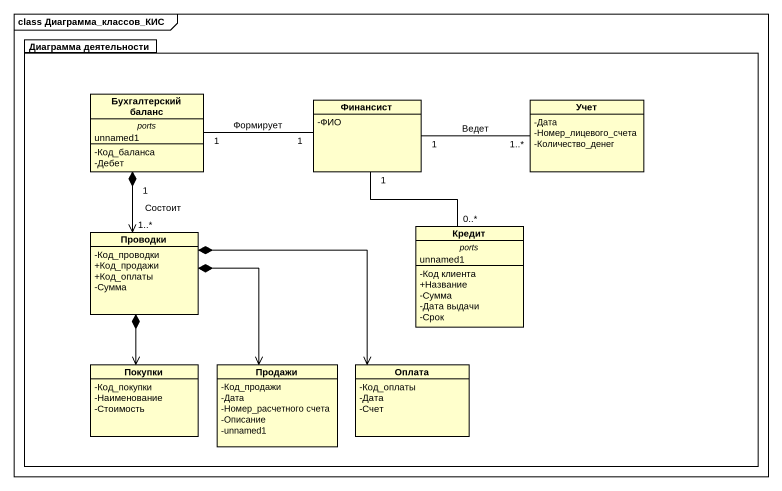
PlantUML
@startuml
mainframe class Диаграмма_классов_КИС
hide circle
hide empty members
skinparam classAttributeIconSize 0
package "Диаграмма деятельности" as Диаграмма_деятельности {
  class "Бухгалтерский баланс" as Бухгалтерский_баланс {
    -- ports --
    unnamed1
    --
    -Код_баланса
    -Дебет
  }
  class Финансист {
    -ФИО
  }
  class Учет {
    -Дата
    -Номер_лицевого_счета
    -Количество_денег
  }
  class Проводки {
    -Код_проводки
    +Код_продажи
    +Код_оплаты
    -Сумма
  }
  class Кредит {
    -- ports --
    unnamed1
    --
    -Код клиента
    +Название
    -Сумма
    -Дата выдачи
    -Срок
  }
  class Покупки {
    -Код_покупки
    -Наименование
    -Стоимость
  }
  class Продажи {
    -Код_продажи
    -Дата
    -Номер_расчетного счета
    -Описание
    -unnamed1
  }
  class Оплата {
    -Код_оплаты
    -Дата
    -Счет
  }
}
Бухгалтерский_баланс "1" -right- "1" Финансист : Формирует
Бухгалтерский_баланс "1" *--> "1..*" Проводки : Состоит
Финансист "1" -right- "1..*" Учет : Ведет
Финансист "1" -- "0..*" Кредит
Проводки *--> Покупки
Проводки *--> Продажи
Проводки *-right-> Оплата
@enduml
